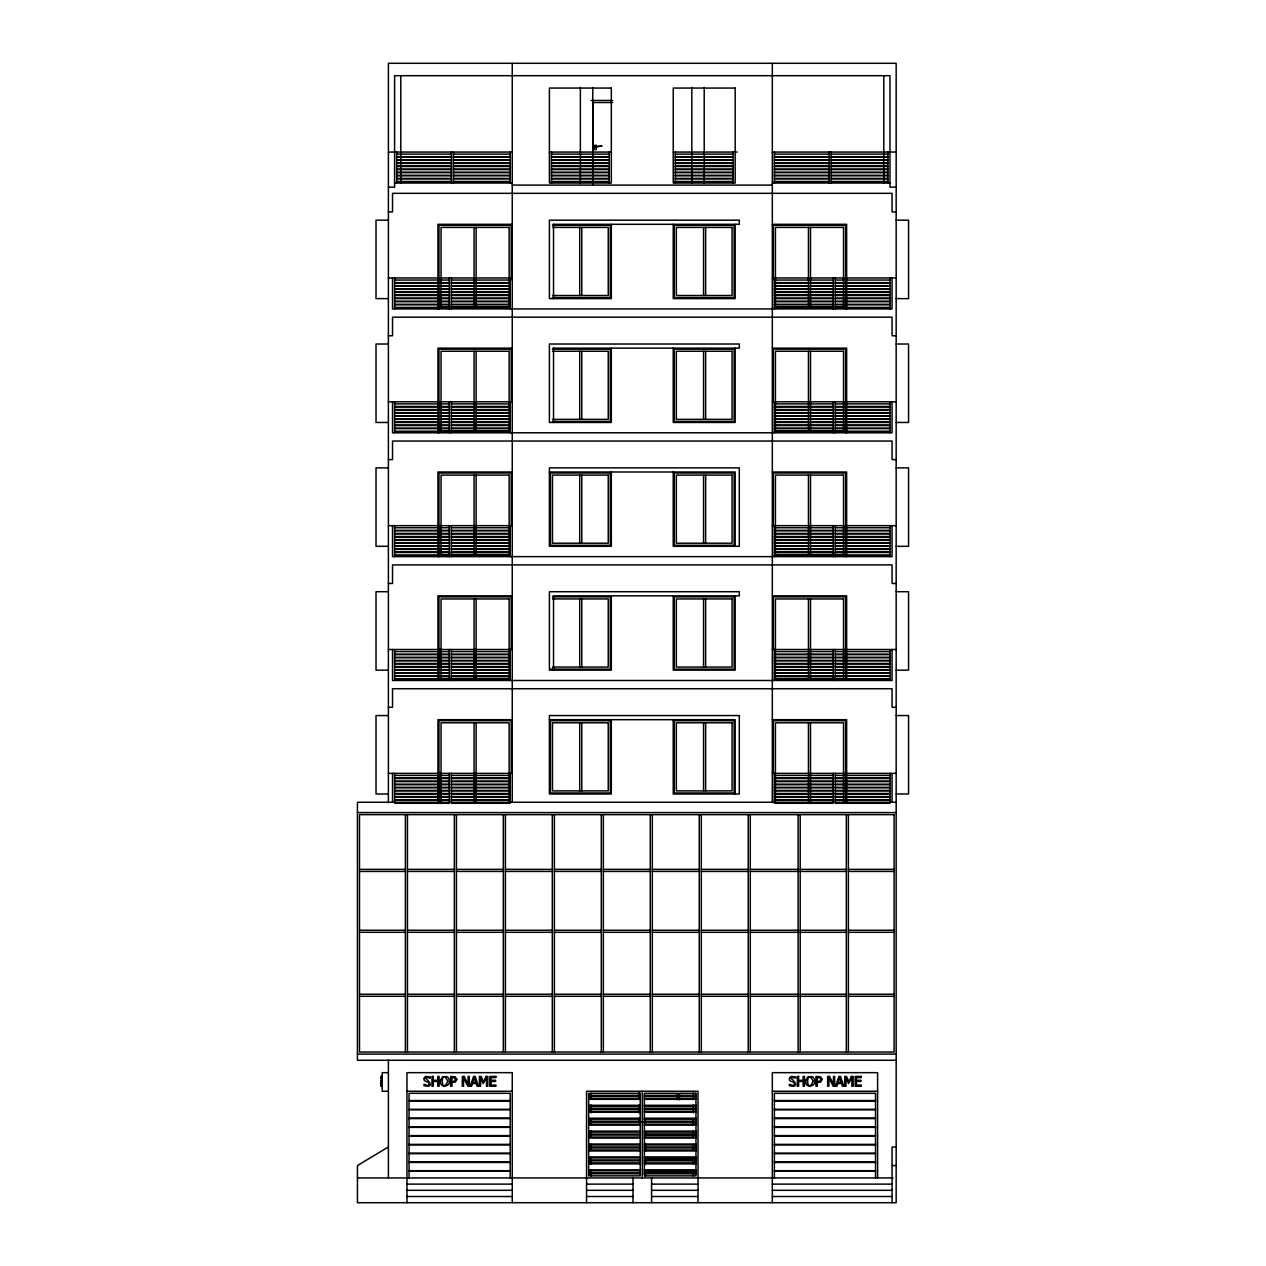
<?xml version="1.0" encoding="UTF-8"?>
<svg xmlns="http://www.w3.org/2000/svg" width="1266" height="1266" viewBox="0 0 1266 1266"><rect width="100%" height="100%" fill="white"/><g stroke="black" fill="none" stroke-linecap="round" stroke-linejoin="round"><path stroke-width="1.5" d="M388.393 1146.964L357.439 1165.543L357.439 1202.7L896.17 1202.7L896.17 63.3L388.393 63.3L388.393 802.771M591.206 100.457L612.491 100.457M612.428 102.514L593.263 102.514L593.263 185.184M388.393 152.062L512.255 152.062M549.222 152.062L611.32 152.062M673.243 152.062L737.113 152.062M772.323 152.062L896.17 152.062M396.654 154.12L451.361 154.12M453.418 154.12L510.182 154.12M551.47 154.12L609.263 154.12M675.316 154.12L733.109 154.12M774.396 154.12L829.088 154.12M831.161 154.12L887.925 154.12M396.654 156.699L451.361 156.699M453.418 156.699L510.182 156.699M551.47 156.699L609.263 156.699M675.316 156.699L733.109 156.699M774.396 156.699L829.088 156.699M831.161 156.699L887.925 156.699M396.654 157.221L451.361 157.221M453.418 157.221L510.182 157.221M551.47 157.221L609.263 157.221M675.316 157.221L733.109 157.221M774.396 157.221L829.088 157.221M831.161 157.221L887.925 157.221M396.654 159.801L451.361 159.801M453.418 159.801L510.182 159.801M551.47 159.801L609.263 159.801M675.316 159.801L733.109 159.801M774.396 159.801L829.088 159.801M831.161 159.801L887.925 159.801M396.654 160.307L451.361 160.307M453.418 160.307L510.182 160.307M551.47 160.307L609.263 160.307M675.316 160.307L733.109 160.307M774.396 160.307L829.088 160.307M831.161 160.307L887.925 160.307M396.654 162.887L451.361 162.887M453.418 162.887L510.182 162.887M551.47 162.887L609.263 162.887M675.316 162.887L733.109 162.887M774.396 162.887L829.088 162.887M831.161 162.887L887.925 162.887M396.654 163.409L451.361 163.409M453.418 163.409L510.182 163.409M551.47 163.409L609.263 163.409M675.316 163.409L733.109 163.409M774.396 163.409L829.088 163.409M831.161 163.409L887.925 163.409M396.654 165.988L451.361 165.988M453.418 165.988L510.182 165.988M551.47 165.988L609.263 165.988M675.316 165.988L733.109 165.988M774.396 165.988L829.088 165.988M831.161 165.988L887.925 165.988M396.654 166.511L451.361 166.511M453.418 166.511L510.182 166.511M551.47 166.511L609.263 166.511M675.316 166.511L733.109 166.511M774.396 166.511L829.088 166.511M831.161 166.511L887.925 166.511M396.654 169.09L451.361 169.09M453.418 169.09L510.182 169.09M551.47 169.09L609.263 169.09M675.316 169.09L733.109 169.09M774.396 169.09L829.088 169.09M831.161 169.09L887.925 169.09M396.654 169.597L451.361 169.597M453.418 169.597L510.182 169.597M551.47 169.597L609.263 169.597M675.316 169.597L733.109 169.597M774.396 169.597L829.088 169.597M831.161 169.597L887.925 169.597M396.654 172.176L451.361 172.176M453.418 172.176L510.182 172.176M551.47 172.176L609.263 172.176M675.316 172.176L733.109 172.176M774.396 172.176L829.088 172.176M831.161 172.176L887.925 172.176M396.654 172.698L451.361 172.698M453.418 172.698L510.182 172.698M551.47 172.698L609.263 172.698M675.316 172.698L733.109 172.698M774.396 172.698L829.088 172.698M831.161 172.698L887.925 172.698M396.654 175.278L451.361 175.278M453.418 175.278L510.182 175.278M551.47 175.278L609.263 175.278M675.316 175.278L733.109 175.278M774.396 175.278L829.088 175.278M831.161 175.278L887.925 175.278M396.654 175.8L451.361 175.8M453.418 175.8L510.182 175.8M551.47 175.8L609.263 175.8M675.316 175.8L733.109 175.8M774.396 175.8L829.088 175.8M831.161 175.8L887.925 175.8M396.654 178.379L451.361 178.379M453.418 178.379L510.182 178.379M551.47 178.379L609.263 178.379M675.316 178.379L733.109 178.379M774.396 178.379L829.088 178.379M831.161 178.379L887.925 178.379M396.654 178.886L451.361 178.886M453.418 178.886L510.182 178.886M551.47 178.886L609.263 178.886M675.316 178.886L733.109 178.886M774.396 178.886L829.088 178.886M831.161 178.886L887.925 178.886M396.654 181.465L451.361 181.465M453.418 181.465L510.182 181.465M551.47 181.465L609.263 181.465M675.316 181.465L733.109 181.465M774.396 181.465L829.088 181.465M831.161 181.465L887.925 181.465M396.654 181.988L451.361 181.988M453.418 181.988L510.182 181.988M551.47 181.988L609.263 181.988M675.316 181.988L733.109 181.988M774.396 181.988L829.088 181.988M831.161 181.988L887.925 181.988M394.596 183.016L512.255 183.016M772.323 183.016L889.982 183.016M512.255 185.089L772.323 185.089M388.393 187.146L394.596 187.146L394.596 75.691L889.982 75.691L889.982 187.146L896.17 187.146M388.393 211.913L392.523 211.913L392.523 193.334L892.055 193.334L892.055 211.913L896.17 211.913M388.393 220.173L376.018 220.173L376.018 298.618L388.393 298.618M896.17 220.173L908.561 220.173L908.561 298.618L896.17 298.618M512.255 224.304L437.941 224.304L437.941 308.936M553.274 224.304L739.297 224.304L739.297 220.173L549.397 220.173L549.397 298.618L611.32 298.618L611.32 224.304M772.323 224.304L846.638 224.304L846.638 308.936M552.372 225.332L610.291 225.332L610.291 297.573L552.372 297.573M552.498 227.405L608.234 227.405L608.234 295.516L552.498 295.516M388.393 277.966L512.255 277.966M772.323 277.966L896.17 277.966M394.596 280.039L449.288 280.039M451.361 280.039L510.182 280.039M774.396 280.039L833.218 280.039M835.291 280.039L889.982 280.039M394.596 282.619L449.288 282.619M451.361 282.619L510.182 282.619M774.396 282.619L833.218 282.619M835.291 282.619L889.982 282.619M394.596 283.125L449.288 283.125M451.361 283.125L510.182 283.125M774.396 283.125L833.218 283.125M835.291 283.125L889.982 283.125M394.596 285.705L449.288 285.705M451.361 285.705L510.182 285.705M774.396 285.705L833.218 285.705M835.291 285.705L889.982 285.705M394.596 286.227L449.288 286.227M451.361 286.227L510.182 286.227M774.396 286.227L833.218 286.227M835.291 286.227L889.982 286.227M394.596 288.806L449.288 288.806M451.361 288.806L510.182 288.806M774.396 288.806L833.218 288.806M835.291 288.806L889.982 288.806M394.596 289.328L449.288 289.328M451.361 289.328L510.182 289.328M774.396 289.328L833.218 289.328M835.291 289.328L889.982 289.328M394.596 291.908L449.288 291.908M451.361 291.908L510.182 291.908M774.396 291.908L833.218 291.908M835.291 291.908L889.982 291.908M394.596 292.414L449.288 292.414M451.361 292.414L510.182 292.414M774.396 292.414L833.218 292.414M835.291 292.414L889.982 292.414M394.596 294.994L449.288 294.994M451.361 294.994L510.182 294.994M774.396 294.994L833.218 294.994M835.291 294.994L889.982 294.994M394.596 295.516L449.288 295.516M451.361 295.516L510.182 295.516M774.396 295.516L833.218 295.516M835.291 295.516L889.982 295.516M394.596 298.096L449.288 298.096M451.361 298.096L510.182 298.096M774.396 298.096L833.218 298.096M835.291 298.096L889.982 298.096M394.596 298.618L449.288 298.618M451.361 298.618L510.182 298.618M774.396 298.618L833.218 298.618M835.291 298.618L889.982 298.618M394.596 301.197L449.288 301.197M451.361 301.197L510.182 301.197M774.396 301.197L833.218 301.197M835.291 301.197L889.982 301.197M394.596 301.704L449.288 301.704M451.361 301.704L510.182 301.704M774.396 301.704L833.218 301.704M835.291 301.704L889.982 301.704M394.596 304.283L449.288 304.283M451.361 304.283L510.182 304.283M774.396 304.283L833.218 304.283M835.291 304.283L889.982 304.283M394.596 304.805L449.288 304.805M451.361 304.805L510.182 304.805M774.396 304.805L833.218 304.805M835.291 304.805L889.982 304.805M394.596 307.385L449.288 307.385M451.361 307.385L510.182 307.385M774.396 307.385L833.218 307.385M835.291 307.385L889.982 307.385M394.596 307.907L449.288 307.907M451.361 307.907L510.182 307.907M774.396 307.907L833.218 307.907M835.291 307.907L889.982 307.907M388.393 335.759L392.523 335.759L392.523 317.18L892.055 317.18L892.055 335.759L896.17 335.759M388.393 344.02L376.018 344.02L376.018 422.464L388.393 422.464M896.17 344.02L908.561 344.02L908.561 422.464L896.17 422.464M512.255 348.15L437.941 348.15L437.941 432.782M553.274 348.15L739.297 348.15L739.297 344.02L549.397 344.02L549.397 422.464L611.32 422.464L611.32 348.15M772.323 348.15L846.638 348.15L846.638 432.782M552.372 349.179L610.291 349.179L610.291 421.42L552.372 421.42M552.498 351.252L608.234 351.252L608.234 419.363L552.498 419.363M388.393 401.813L512.255 401.813M772.323 401.813L896.17 401.813M394.596 403.886L449.288 403.886M451.361 403.886L510.182 403.886M774.396 403.886L833.218 403.886M835.291 403.886L889.982 403.886M394.596 406.465L449.288 406.465M451.361 406.465L510.182 406.465M774.396 406.465L833.218 406.465M835.291 406.465L889.982 406.465M394.596 406.972L449.288 406.972M451.361 406.972L510.182 406.972M774.396 406.972L833.218 406.972M835.291 406.972L889.982 406.972M394.596 409.551L449.288 409.551M451.361 409.551L510.182 409.551M774.396 409.551L833.218 409.551M835.291 409.551L889.982 409.551M394.596 410.073L449.288 410.073M451.361 410.073L510.182 410.073M774.396 410.073L833.218 410.073M835.291 410.073L889.982 410.073M394.596 412.653L449.288 412.653M451.361 412.653L510.182 412.653M774.396 412.653L833.218 412.653M835.291 412.653L889.982 412.653M394.596 413.175L449.288 413.175M451.361 413.175L510.182 413.175M774.396 413.175L833.218 413.175M835.291 413.175L889.982 413.175M394.596 415.754L449.288 415.754M451.361 415.754L510.182 415.754M774.396 415.754L833.218 415.754M835.291 415.754L889.982 415.754M394.596 416.261L449.288 416.261M451.361 416.261L510.182 416.261M774.396 416.261L833.218 416.261M835.291 416.261L889.982 416.261M394.596 418.84L449.288 418.84M451.361 418.84L510.182 418.84M774.396 418.84L833.218 418.84M835.291 418.84L889.982 418.84M394.596 419.363L449.288 419.363M451.361 419.363L510.182 419.363M774.396 419.363L833.218 419.363M835.291 419.363L889.982 419.363M394.596 421.942L449.288 421.942M451.361 421.942L510.182 421.942M774.396 421.942L833.218 421.942M835.291 421.942L889.982 421.942M394.596 422.464L449.288 422.464M451.361 422.464L510.182 422.464M774.396 422.464L833.218 422.464M835.291 422.464L889.982 422.464M394.596 425.044L449.288 425.044M451.361 425.044L510.182 425.044M774.396 425.044L833.218 425.044M835.291 425.044L889.982 425.044M394.596 425.55L449.288 425.55M451.361 425.55L510.182 425.55M774.396 425.55L833.218 425.55M835.291 425.55L889.982 425.55M394.596 428.13L449.288 428.13M451.361 428.13L510.182 428.13M774.396 428.13L833.218 428.13M835.291 428.13L889.982 428.13M394.596 428.652L449.288 428.652M451.361 428.652L510.182 428.652M774.396 428.652L833.218 428.652M835.291 428.652L889.982 428.652M394.596 431.231L449.288 431.231M451.361 431.231L510.182 431.231M774.396 431.231L833.218 431.231M835.291 431.231L889.982 431.231M394.596 431.753L449.288 431.753M451.361 431.753L510.182 431.753M774.396 431.753L833.218 431.753M835.291 431.753L889.982 431.753M388.393 459.605L392.523 459.605L392.523 441.043L892.055 441.043L892.055 459.605L896.17 459.605M388.393 467.866L376.018 467.866L376.018 546.311L388.393 546.311M896.17 467.866L908.561 467.866L908.561 546.311L896.17 546.311M512.255 471.996L437.941 471.996L437.941 556.629M549.397 471.996L735.182 471.996L735.182 546.311M772.323 471.996L846.638 471.996L846.638 556.629M388.393 525.659L512.255 525.659M772.323 525.659L896.17 525.659M394.596 527.732L449.288 527.732M451.361 527.732L510.182 527.732M774.396 527.732L833.218 527.732M835.291 527.732L889.982 527.732M394.596 530.312L449.288 530.312M451.361 530.312L510.182 530.312M774.396 530.312L833.218 530.312M835.291 530.312L889.982 530.312M394.596 530.818L449.288 530.818M451.361 530.818L510.182 530.818M774.396 530.818L833.218 530.818M835.291 530.818L889.982 530.818M394.596 533.413L449.288 533.413M451.361 533.413L510.182 533.413M774.396 533.413L833.218 533.413M835.291 533.413L889.982 533.413M394.596 533.92L449.288 533.92M451.361 533.92L510.182 533.92M774.396 533.92L833.218 533.92M835.291 533.92L889.982 533.92M394.596 536.499L449.288 536.499M451.361 536.499L510.182 536.499M774.396 536.499L833.218 536.499M835.291 536.499L889.982 536.499M394.596 537.021L449.288 537.021M451.361 537.021L510.182 537.021M774.396 537.021L833.218 537.021M835.291 537.021L889.982 537.021M394.596 539.601L449.288 539.601M451.361 539.601L510.182 539.601M774.396 539.601L833.218 539.601M835.291 539.601L889.982 539.601M394.596 540.107L449.288 540.107M451.361 540.107L510.182 540.107M774.396 540.107L833.218 540.107M835.291 540.107L889.982 540.107M394.596 542.687L449.288 542.687M451.361 542.687L510.182 542.687M774.396 542.687L833.218 542.687M835.291 542.687L889.982 542.687M394.596 543.209L449.288 543.209M451.361 543.209L510.182 543.209M774.396 543.209L833.218 543.209M835.291 543.209L889.982 543.209M394.596 545.788L449.288 545.788M451.361 545.788L510.182 545.788M774.396 545.788L833.218 545.788M835.291 545.788L889.982 545.788M394.596 546.311L449.288 546.311M451.361 546.311L510.182 546.311M774.396 546.311L833.218 546.311M835.291 546.311L889.982 546.311M394.596 548.89L449.288 548.89M451.361 548.89L510.182 548.89M774.396 548.89L833.218 548.89M835.291 548.89L889.982 548.89M394.596 549.397L449.288 549.397M451.361 549.397L510.182 549.397M774.396 549.397L833.218 549.397M835.291 549.397L889.982 549.397M394.596 551.976L449.288 551.976M451.361 551.976L510.182 551.976M774.396 551.976L833.218 551.976M835.291 551.976L889.982 551.976M394.596 552.498L449.288 552.498M451.361 552.498L510.182 552.498M774.396 552.498L833.218 552.498M835.291 552.498L889.982 552.498M394.596 555.078L449.288 555.078M451.361 555.078L510.182 555.078M774.396 555.078L833.218 555.078M835.291 555.078L889.982 555.078M394.596 555.6L449.288 555.6M451.361 555.6L510.182 555.6M774.396 555.6L833.218 555.6M835.291 555.6L889.982 555.6M388.393 583.468L392.523 583.468L392.523 564.889L892.055 564.889L892.055 583.468L896.17 583.468M388.393 591.713L376.018 591.713L376.018 670.157L388.393 670.157M896.17 591.713L908.561 591.713L908.561 670.157L896.17 670.157M512.255 595.843L437.941 595.843L437.941 678.513M553.274 595.843L739.297 595.843L739.297 591.713L549.397 591.713L549.397 670.157L611.32 670.157L611.32 595.843M772.323 595.843L846.638 595.843L846.638 678.513M552.372 596.872L610.291 596.872L610.291 669.128L550.441 669.128M552.498 598.945L608.234 598.945L608.234 667.055L552.498 667.055M388.393 649.505L512.255 649.505M772.323 649.505L896.17 649.505M394.596 651.579L449.288 651.579M451.361 651.579L510.182 651.579M774.396 651.579L833.218 651.579M835.291 651.579L889.982 651.579M394.596 654.158L449.288 654.158M451.361 654.158L510.182 654.158M774.396 654.158L833.218 654.158M835.291 654.158L889.982 654.158M394.596 654.68L449.288 654.68M451.361 654.68L510.182 654.68M774.396 654.68L833.218 654.68M835.291 654.68L889.982 654.68M394.596 657.26L449.288 657.26M451.361 657.26L510.182 657.26M774.396 657.26L833.218 657.26M835.291 657.26L889.982 657.26M394.596 657.766L449.288 657.766M451.361 657.766L510.182 657.766M774.396 657.766L833.218 657.766M835.291 657.766L889.982 657.766M394.596 660.346L449.288 660.346M451.361 660.346L510.182 660.346M774.396 660.346L833.218 660.346M835.291 660.346L889.982 660.346M394.596 660.868L449.288 660.868M451.361 660.868L510.182 660.868M774.396 660.868L833.218 660.868M835.291 660.868L889.982 660.868M394.596 663.447L449.288 663.447M451.361 663.447L510.182 663.447M774.396 663.447L833.218 663.447M835.291 663.447L889.982 663.447M394.596 663.97L449.288 663.97M451.361 663.97L510.182 663.97M774.396 663.97L833.218 663.97M835.291 663.97L889.982 663.97M394.596 666.549L449.288 666.549M451.361 666.549L510.182 666.549M774.396 666.549L833.218 666.549M835.291 666.549L889.982 666.549M394.596 667.055L449.288 667.055M451.361 667.055L510.182 667.055M774.396 667.055L833.218 667.055M835.291 667.055L889.982 667.055M394.596 669.635L449.288 669.635M451.361 669.635L510.182 669.635M774.396 669.635L833.218 669.635M835.291 669.635L889.982 669.635M394.596 670.157L449.288 670.157M451.361 670.157L510.182 670.157M774.396 670.157L833.218 670.157M835.291 670.157L889.982 670.157M394.596 672.737L449.288 672.737M451.361 672.737L510.182 672.737M774.396 672.737L833.218 672.737M835.291 672.737L889.982 672.737M394.596 673.243L449.288 673.243M451.361 673.243L510.182 673.243M774.396 673.243L833.218 673.243M835.291 673.243L889.982 673.243M394.596 675.838L449.288 675.838M451.361 675.838L510.182 675.838M774.396 675.838L833.218 675.838M835.291 675.838L889.982 675.838M394.596 676.345L449.288 676.345M451.361 676.345L510.182 676.345M774.396 676.345L833.218 676.345M835.291 676.345L889.982 676.345M394.596 678.924L449.288 678.924M451.361 678.924L510.182 678.924M774.396 678.924L833.218 678.924M835.291 678.924L889.982 678.924M394.596 679.446L449.288 679.446M451.361 679.446L510.182 679.446M774.396 679.446L833.218 679.446M835.291 679.446L889.982 679.446M388.393 707.314L392.523 707.314L392.523 688.736L892.055 688.736L892.055 707.314L896.17 707.314M388.393 715.559L376.018 715.559L376.018 794.004L388.393 794.004M896.17 715.559L908.561 715.559L908.561 794.004L896.17 794.004M512.255 719.689L437.941 719.689L437.941 802.359M549.397 719.689L735.182 719.689L735.182 794.004M772.323 719.689L846.638 719.689L846.638 802.359M388.393 773.368L512.255 773.368M772.323 773.368L896.17 773.368M394.596 775.425L449.288 775.425M451.361 775.425L510.182 775.425M774.396 775.425L833.218 775.425M835.291 775.425L889.982 775.425M394.596 778.004L449.288 778.004M451.361 778.004L510.182 778.004M774.396 778.004L833.218 778.004M835.291 778.004L889.982 778.004M394.596 778.527L449.288 778.527M451.361 778.527L510.182 778.527M774.396 778.527L833.218 778.527M835.291 778.527L889.982 778.527M394.596 781.106L449.288 781.106M451.361 781.106L510.182 781.106M774.396 781.106L833.218 781.106M835.291 781.106L889.982 781.106M394.596 781.613L449.288 781.613M451.361 781.613L510.182 781.613M774.396 781.613L833.218 781.613M835.291 781.613L889.982 781.613M394.596 784.192L449.288 784.192M451.361 784.192L510.182 784.192M774.396 784.192L833.218 784.192M835.291 784.192L889.982 784.192M394.596 784.714L449.288 784.714M451.361 784.714L510.182 784.714M774.396 784.714L833.218 784.714M835.291 784.714L889.982 784.714M394.596 787.294L449.288 787.294M451.361 787.294L510.182 787.294M774.396 787.294L833.218 787.294M835.291 787.294L889.982 787.294M394.596 787.816L449.288 787.816M451.361 787.816L510.182 787.816M774.396 787.816L833.218 787.816M835.291 787.816L889.982 787.816M394.596 790.395L449.288 790.395M451.361 790.395L510.182 790.395M774.396 790.395L833.218 790.395M835.291 790.395L889.982 790.395M394.596 790.902L449.288 790.902M451.361 790.902L510.182 790.902M774.396 790.902L833.218 790.902M835.291 790.902L889.982 790.902M394.596 793.481L449.288 793.481M451.361 793.481L510.182 793.481M774.396 793.481L833.218 793.481M835.291 793.481L889.982 793.481M394.596 794.004L449.288 794.004M451.361 794.004L510.182 794.004M774.396 794.004L833.218 794.004M835.291 794.004L889.982 794.004M394.596 796.583L449.288 796.583M451.361 796.583L510.182 796.583M774.396 796.583L833.218 796.583M835.291 796.583L889.982 796.583M394.596 797.105L449.288 797.105M451.361 797.105L510.182 797.105M774.396 797.105L833.218 797.105M835.291 797.105L889.982 797.105M394.596 799.685L449.288 799.685M451.361 799.685L510.182 799.685M774.396 799.685L833.218 799.685M835.291 799.685L889.982 799.685M394.596 800.191L449.288 800.191M451.361 800.191L510.182 800.191M774.396 800.191L833.218 800.191M835.291 800.191L889.982 800.191M896.17 802.264L357.439 802.264L357.439 1060.275L896.17 1060.275M357.439 812.582L896.17 812.582M359.497 869.362L405.389 869.362M407.446 869.362L454.352 869.362M456.425 869.362L503.33 869.362M505.403 869.362L552.308 869.362M554.381 869.362L601.287 869.362M603.344 869.362L650.265 869.362M652.322 869.362L699.243 869.362M701.301 869.362L748.222 869.362M750.279 869.362L798.134 869.362M800.191 869.362L846.321 869.362M848.378 869.362L894.112 869.362M359.497 871.435L405.389 871.435M407.446 871.435L454.352 871.435M456.425 871.435L503.33 871.435M505.403 871.435L552.308 871.435M554.381 871.435L601.287 871.435M603.344 871.435L650.265 871.435M652.322 871.435L699.243 871.435M701.301 871.435L748.222 871.435M750.279 871.435L798.134 871.435M800.191 871.435L846.321 871.435M848.378 871.435L894.112 871.435M359.497 930.241L405.389 930.241M407.446 930.241L454.352 930.241M456.425 930.241L503.33 930.241M505.403 930.241L552.308 930.241M554.381 930.241L601.287 930.241M603.344 930.241L650.265 930.241M652.322 930.241L699.243 930.241M701.301 930.241L748.222 930.241M750.279 930.241L798.134 930.241M800.191 930.241L846.321 930.241M848.378 930.241L894.112 930.241M359.497 932.298L405.389 932.298M407.446 932.298L454.352 932.298M456.425 932.298L503.33 932.298M505.403 932.298L552.308 932.298M554.381 932.298L601.287 932.298M603.344 932.298L650.265 932.298M652.322 932.298L699.243 932.298M701.301 932.298L748.222 932.298M750.279 932.298L798.134 932.298M800.191 932.298L846.321 932.298M848.378 932.298L894.112 932.298M359.497 994.221L405.389 994.221M407.446 994.221L454.352 994.221M456.425 994.221L503.33 994.221M505.403 994.221L552.308 994.221M554.381 994.221L601.287 994.221M603.344 994.221L650.265 994.221M652.322 994.221L699.243 994.221M701.301 994.221L748.222 994.221M750.279 994.221L798.134 994.221M800.191 994.221L846.321 994.221M848.378 994.221L894.112 994.221M359.497 996.295L405.389 996.295M407.446 996.295L454.352 996.295M456.425 996.295L503.33 996.295M505.403 996.295L552.308 996.295M554.381 996.295L601.287 996.295M603.344 996.295L650.265 996.295M652.322 996.295L699.243 996.295M701.301 996.295L748.222 996.295M750.279 996.295L798.134 996.295M800.191 996.295L846.321 996.295M848.378 996.295L894.112 996.295M357.439 1054.087L896.17 1054.087M388.393 1072.666L382.205 1072.666L382.205 1091.245L388.393 1091.245M381.177 1076.432L382.205 1076.432M381.177 1076.891L382.205 1076.891M381.177 1077.556L382.205 1077.603M381.177 1077.793L382.205 1077.793M381.177 1078.458L382.205 1078.458M381.177 1080.278L382.205 1080.278M381.177 1081.892L382.205 1081.892M381.177 1082.398L382.205 1082.398M381.177 1082.588L382.205 1082.588M381.177 1083.506L382.205 1083.554M381.177 1084.028L382.205 1084.028M381.177 1084.202L382.205 1084.202M381.177 1085.089L382.205 1085.089M381.177 1085.658L382.205 1085.658M381.177 1086.244L382.205 1086.244M406.972 1091.245L512.255 1091.245M772.323 1091.245L877.607 1091.245M588.627 1095.359L640.232 1095.359M644.347 1095.359L695.952 1095.359M588.627 1096.356L640.232 1096.356M644.347 1096.356L695.952 1096.356M588.627 1098.35L640.232 1098.35M644.347 1098.35L695.952 1098.35M588.627 1099.331L640.232 1099.331M644.347 1099.331L695.952 1099.331M409.045 1100.518L510.182 1100.518M774.396 1100.518L875.534 1100.518M409.045 1101.04L510.182 1101.04M774.396 1101.04L875.534 1101.04M588.627 1105.297L640.232 1105.297M644.347 1105.297L695.952 1105.297M588.627 1106.294L640.232 1106.294M644.347 1106.294L695.952 1106.294M588.627 1108.272L640.232 1108.272M644.347 1108.272L695.952 1108.272M409.045 1109.301L510.182 1109.301M588.627 1109.269L640.232 1109.269M644.347 1109.269L695.952 1109.269M774.396 1109.301L875.534 1109.301M409.045 1109.807L510.182 1109.807M774.396 1109.807L875.534 1109.807M588.627 1111.247L640.232 1111.247M644.347 1111.247L695.952 1111.247M588.627 1112.244L640.232 1112.244M644.347 1112.244L695.952 1112.244M409.045 1118.068L510.182 1118.068M774.396 1118.068L875.534 1118.068M588.627 1118.195L640.232 1118.195M644.347 1118.195L695.952 1118.195M409.045 1118.59L510.182 1118.59M774.396 1118.59L875.534 1118.59M588.627 1119.191L640.232 1119.191M644.347 1119.191L695.952 1119.191M588.627 1121.185L640.232 1121.185M644.347 1121.185L695.952 1121.185M588.627 1122.167L695.952 1122.167M588.627 1124.161L640.232 1124.161M644.347 1124.161L695.952 1124.161M588.627 1125.158L640.232 1125.158M644.347 1125.158L695.952 1125.158M409.045 1126.851L510.182 1126.851M774.396 1126.851L875.534 1126.851M409.045 1127.357L510.182 1127.357M774.396 1127.357L875.534 1127.357M588.627 1131.108L640.232 1131.108M644.347 1131.108L695.952 1131.108M588.627 1132.105L640.232 1132.105M644.347 1132.105L695.952 1132.105M588.627 1134.083L640.232 1134.083M644.347 1134.083L695.952 1134.083M645.391 1134.589L694.116 1134.589M588.627 1135.08L640.232 1135.08M644.347 1135.08L695.952 1135.08M409.045 1135.618L510.182 1135.618M774.396 1135.618L875.534 1135.618M409.045 1136.124L510.182 1136.124M774.396 1136.124L875.534 1136.124M588.627 1137.074L640.232 1137.074M644.347 1137.074L695.952 1137.074M588.627 1138.055L640.232 1138.055M644.347 1138.055L695.952 1138.055M588.627 1144.021L640.232 1144.021M644.347 1144.021L695.952 1144.021M409.045 1144.385L510.182 1144.385M774.396 1144.385L875.534 1144.385M409.045 1144.907L510.182 1144.907M588.627 1145.002L640.232 1145.002M644.347 1145.002L695.952 1145.002M774.396 1144.907L875.534 1144.907M588.627 1146.996L640.232 1146.996M644.347 1146.996L695.952 1146.996M896.17 1146.964L892.055 1146.964L892.055 1202.7M588.627 1147.993L640.232 1147.993M644.347 1147.993L695.952 1147.993M588.627 1149.971L640.232 1149.971M644.347 1149.971L695.952 1149.971M588.627 1150.968L640.232 1150.968M644.347 1150.968L695.952 1150.968M409.045 1153.168L510.182 1153.168M774.396 1153.168L875.534 1153.168M409.045 1153.674L510.182 1153.674M774.396 1153.674L875.534 1153.674M588.627 1156.918L640.232 1156.918M644.347 1156.918L695.952 1156.918M588.627 1157.915L640.232 1157.915M644.347 1157.915L695.952 1157.915M645.391 1159.355L694.116 1159.355M588.627 1159.909L640.232 1159.909M644.347 1159.909L695.952 1159.909M588.627 1160.89L640.232 1160.89M644.347 1160.89L695.952 1160.89M409.045 1161.935L510.182 1161.935M774.396 1161.935L875.534 1161.935M409.045 1162.457L510.182 1162.457M774.396 1162.457L875.534 1162.457M588.627 1162.884L640.232 1162.884M644.347 1162.884L695.952 1162.884M588.627 1163.881L640.232 1163.881M644.347 1163.881L695.952 1163.881M892.055 1165.543L896.17 1165.543M588.627 1169.831L640.232 1169.831M644.347 1169.831L695.952 1169.831M409.045 1170.702L510.182 1170.702M588.627 1170.828L640.232 1170.828M644.347 1170.828L695.952 1170.828M774.396 1170.702L875.534 1170.702M409.045 1171.224L510.182 1171.224M774.396 1171.224L875.534 1171.224M645.391 1171.73L694.116 1171.73M588.627 1172.807L640.232 1172.807M644.347 1172.807L695.952 1172.807M588.627 1173.804L640.232 1173.804M644.347 1173.804L695.952 1173.804M357.439 1177.934L893.084 1177.934M406.972 1184.121L512.255 1184.121M586.554 1184.121L633 1184.121M651.579 1184.121L698.025 1184.121M772.323 1184.121L892.055 1184.121M406.972 1190.309L512.255 1190.309M586.554 1190.309L633 1190.309M651.579 1190.309L698.025 1190.309M772.323 1190.309L892.055 1190.309M406.972 1196.512L512.255 1196.512M586.554 1196.512L633 1196.512M651.579 1196.512L698.025 1196.512M772.323 1196.512L892.055 1196.512M892.055 277.966L892.055 308.936L392.523 308.936L392.523 277.966M892.055 401.813L892.055 432.782L392.523 432.782L392.523 401.813M892.055 525.659L892.055 556.629L392.523 556.629L392.523 525.659M892.055 649.505L892.055 680.475L392.523 680.475L392.523 649.505M892.055 773.368L892.055 802.391M889.982 277.966L889.982 308.936M889.982 401.813L889.982 432.782M889.982 525.659L889.982 556.629M889.982 649.505L889.982 680.475M889.982 773.368L889.982 802.391M889.982 803.293L835.291 803.293M887.925 152.062L887.925 183.016M883.795 75.691L883.795 183.238M877.607 1177.934L877.607 1072.666L772.323 1072.666L772.323 1202.7M875.534 1177.934L875.534 1093.302L774.396 1093.302L774.396 1177.934M848.378 814.639L848.378 1052.014M846.321 814.639L846.321 1052.014M845.609 308.936L845.609 225.332L773.368 225.332L773.368 279.77M845.609 432.782L845.609 349.179L773.368 349.179L773.368 401.67M845.609 556.629L845.609 473.025L773.368 473.025L773.368 525.517M845.609 678.529L845.609 596.872L773.368 596.872L773.368 649.363M845.609 802.375L845.609 720.718L773.368 720.718L773.368 773.21M843.536 802.264L843.536 722.791L775.425 722.791L775.425 802.264M835.291 277.966L835.291 308.936M835.291 401.813L835.291 432.782M835.291 525.659L835.291 556.629M835.291 649.505L835.291 680.475M835.291 773.368L835.291 802.391M833.218 277.966L833.218 308.936M833.218 401.813L833.218 432.782M833.218 525.659L833.218 556.629M833.218 649.505L833.218 680.475M833.218 773.368L833.218 802.391M833.218 803.293L774.396 803.293M831.161 152.062L831.161 183.016M829.088 152.062L829.088 183.016M810.509 227.405L810.509 306.863M810.509 351.252L810.509 430.709M810.509 475.098L810.509 554.555M810.509 598.945L810.509 678.418M810.509 722.791L810.509 802.264M808.452 227.405L808.452 306.863M808.452 351.252L808.452 430.709M808.452 475.098L808.452 554.555M808.452 598.945L808.452 678.418M808.452 722.791L808.452 802.264M800.191 814.639L800.191 1052.014M798.134 814.639L798.134 1052.014M774.396 152.062L774.396 183.016M774.396 277.966L774.396 308.936M774.396 401.813L774.396 432.782M774.396 525.659L774.396 556.629M774.396 649.505L774.396 680.475M774.396 773.368L774.396 802.391M772.323 63.3L772.323 802.454M750.279 814.639L750.279 1052.014M748.222 814.639L748.222 1052.014M735.182 224.304L735.182 298.618L673.243 298.618L673.243 224.304M735.182 348.15L735.182 422.464L673.243 422.464L673.243 348.15M735.182 595.843L735.182 670.157L673.243 670.157L673.243 595.843M733.109 152.062L733.109 183.016M705.637 227.405L705.637 295.516M705.637 351.252L705.637 419.363M705.637 475.098L705.637 543.209M705.637 598.945L705.637 667.055M705.637 722.791L705.637 790.902M704.212 87.417L704.212 183.507M703.564 227.405L703.564 295.516M703.564 351.252L703.564 419.363M703.564 475.098L703.564 543.209M703.564 598.945L703.564 667.055M703.564 722.791L703.564 790.902M701.301 814.639L701.301 1052.014M699.243 814.639L699.243 1052.014M698.025 1202.7L698.025 1091.245L586.554 1091.245L586.554 1202.7M693.372 1093.207L693.372 1099.125M693.372 1105.028L693.372 1112.909M693.372 1118.828L693.372 1124.73M693.372 1130.649L693.372 1136.552M693.372 1144.432L693.372 1150.351M693.372 1158.232L693.372 1164.134M693.372 1170.053L693.372 1175.956M691.822 87.417L691.822 183.238M679.446 1093.887L679.446 1099.806M677.373 1093.808L677.373 1099.616M675.316 152.062L675.316 183.016M673.243 471.996L673.243 546.311L739.297 546.311L739.297 467.866L549.397 467.866L549.397 546.311L611.32 546.311L611.32 471.996M673.243 719.689L673.243 794.004L739.297 794.004L739.297 715.559L549.397 715.559L549.397 794.004L611.32 794.004L611.32 719.689M652.322 814.639L652.322 1052.014M651.579 1177.934L651.579 1202.7M650.265 814.639L650.265 1052.014M645.391 1119.097L645.391 1125.3M645.391 1131.487L645.391 1137.675M645.391 1143.34L645.391 1151.031M645.391 1158.707L645.391 1164.483M645.391 1170.243L645.391 1176.383M642.289 1091.245L642.289 1177.934M639.188 1092.78L639.188 1098.983M639.188 1105.171L639.188 1112.909M639.188 1118.321L639.188 1122.198M633 1177.934L633 1202.7M609.263 152.062L609.263 183.016M603.344 814.639L603.344 1052.014M601.287 814.639L601.287 1052.014M592.757 87.417L592.757 183.238M591.206 1093.207L591.206 1099.125M591.206 1105.028L591.206 1112.909M591.206 1118.828L591.206 1124.73M591.206 1130.649L591.206 1136.552M591.206 1144.432L591.206 1150.351M591.206 1158.232L591.206 1164.134M591.206 1170.053L591.206 1175.956M581.79 227.405L581.79 295.516M581.79 351.252L581.79 419.363M581.79 475.098L581.79 543.209M581.79 598.945L581.79 667.055M581.79 722.791L581.79 790.902M580.366 87.417L580.366 183.507M579.717 227.405L579.717 295.516M579.717 351.252L579.717 419.363M579.717 475.098L579.717 543.209M579.717 598.945L579.717 667.055M579.717 722.791L579.717 790.902M554.381 814.639L554.381 1052.014M553.527 224.304L553.527 298.618M553.527 348.15L553.527 422.464M553.527 595.843L553.527 670.157M552.308 814.639L552.308 1052.014M551.47 152.062L551.47 183.016M512.255 63.3L512.255 802.454M512.255 1202.7L512.255 1072.666L406.972 1072.666L406.972 1202.7M511.211 279.77L511.211 225.332L438.97 225.332L438.97 308.936M511.211 401.67L511.211 349.179L438.97 349.179L438.97 432.782M511.211 525.517L511.211 473.025L438.97 473.025L438.97 556.629M511.211 649.363L511.211 596.872L438.97 596.872L438.97 678.529M511.211 773.21L511.211 720.718L438.97 720.718L438.97 802.375M510.182 152.062L510.182 183.016M510.182 277.966L510.182 308.936M510.182 401.813L510.182 432.782M510.182 525.659L510.182 556.629M510.182 649.505L510.182 680.475M510.182 773.368L510.182 802.391M510.182 803.293L451.361 803.293M510.182 1177.934L510.182 1093.302L409.045 1093.302L409.045 1177.934M509.154 802.264L509.154 722.791L441.043 722.791L441.043 802.264M505.403 814.639L505.403 1052.014M503.33 814.639L503.33 1052.014M476.127 227.405L476.127 306.863M476.127 351.252L476.127 430.709M476.127 475.098L476.127 554.555M476.127 598.945L476.127 678.418M476.127 722.791L476.127 802.264M474.07 227.405L474.07 306.863M474.07 351.252L474.07 430.709M474.07 475.098L474.07 554.555M474.07 598.945L474.07 678.418M474.07 722.791L474.07 802.264M456.425 814.639L456.425 1052.014M454.352 814.639L454.352 1052.014M453.418 152.062L453.418 183.016M451.361 152.062L451.361 183.016M451.361 277.966L451.361 308.936M451.361 401.813L451.361 432.782M451.361 525.659L451.361 556.629M451.361 649.505L451.361 680.475M451.361 773.368L451.361 802.391M449.288 277.966L449.288 308.936M449.288 401.813L449.288 432.782M449.288 525.659L449.288 556.629M449.288 649.505L449.288 680.475M449.288 773.368L449.288 802.391M449.288 803.293L394.596 803.293M407.446 814.639L407.446 1052.014M405.389 814.639L405.389 1052.014M400.784 75.691L400.784 183.238M396.654 152.062L396.654 183.016M394.596 277.966L394.596 308.936M394.596 401.813L394.596 432.782M394.596 525.659L394.596 556.629M394.596 649.505L394.596 680.475M394.596 773.368L394.596 802.391M392.523 773.368L392.523 802.391M388.393 1059.974L388.393 1177.934M381.177 1076.227L381.177 1086.45M447.848 1081.354C440.441 1096.767 440.473 1065.877 447.848 1081.354M813.199 1081.354C805.793 1096.767 805.825 1065.877 813.199 1081.354M440.6 1080.183C438.574 1089.852 453.56 1086.45 448.528 1078.284A3.766 3.766 0 0 0 446.676 1076.575L442.34 1076.986L440.6 1080.183M805.951 1080.183C803.926 1089.852 818.912 1086.45 813.88 1078.284A3.766 3.766 0 0 0 812.028 1076.575L807.692 1076.986L805.951 1080.183M456.836 1079.392L455.428 1082.019L451.946 1082.588L451.946 1086.244L450.633 1086.244L450.633 1076.432L455.159 1076.765L456.836 1079.392M822.188 1079.392L820.779 1082.019L817.298 1082.588L817.298 1086.244L815.984 1086.244L815.984 1076.432L820.51 1076.765L822.188 1079.392M424.094 1078.49C422.907 1082.636 429.997 1080.737 429.142 1084.329C427.829 1087.526 423.05 1081.939 423.968 1085.658C434.475 1088.238 429.522 1081.069 425.534 1078.3C426.753 1075.309 431.152 1080.452 430.266 1076.891L426.025 1076.464A3.133 3.133 0 0 0 424.569 1077.493L424.094 1078.49M789.446 1078.49C788.259 1082.636 795.349 1080.737 794.494 1084.329C793.181 1087.526 788.401 1081.939 789.319 1085.658C799.827 1088.238 794.874 1081.069 790.886 1078.3C792.105 1075.309 796.504 1080.452 795.618 1076.891L791.377 1076.464A3.133 3.133 0 0 0 789.905 1077.493L789.446 1078.49M455.475 1079.423L454.557 1081.164L451.946 1081.48L451.946 1077.556L454.763 1077.936L455.475 1079.423M820.827 1079.423L819.909 1081.164L817.298 1081.48L817.298 1077.556L820.115 1077.936L820.827 1079.423M472.455 1083.506L471.569 1086.244L470.24 1086.244L473.547 1076.432L475.161 1076.432L478.469 1086.244L477.092 1086.244L476.206 1083.506L472.455 1083.506M837.807 1083.506L836.921 1086.244L835.592 1086.244L838.899 1076.432L840.513 1076.432L843.821 1086.244L842.444 1086.244L841.558 1083.506L837.807 1083.506M474.323 1077.762L472.819 1082.398L475.842 1082.398L474.323 1077.762M839.675 1077.762L838.171 1082.398L841.194 1082.398L839.675 1077.762M486.002 1076.432L483.628 1081.892L481.175 1076.432L479.403 1076.432L479.403 1086.244L480.621 1086.244L480.621 1077.793L483.153 1083.554L486.508 1077.793L486.508 1086.244L487.806 1086.244L487.806 1076.432L486.002 1076.432M851.353 1076.432L848.98 1081.892L846.527 1076.432L844.754 1076.432L844.754 1086.244L845.973 1086.244L845.973 1077.793L848.505 1083.554L851.86 1077.793L851.86 1086.244L853.157 1086.244L853.157 1076.432L851.353 1076.432M611.32 88.066L549.397 88.066L549.397 183.016L611.32 183.016L611.32 88.066M735.182 88.066L673.243 88.066L673.243 183.016L735.182 183.016L735.182 88.066M596.302 145.4L594.229 145.4L594.229 149.53L596.302 149.53L596.302 145.4M601.761 146.128L594.957 146.745L601.761 146.128M734.138 225.332L674.287 225.332L674.287 297.573L734.138 297.573L734.138 225.332M509.154 227.405L441.043 227.405L441.043 306.863L509.154 306.863L509.154 227.405M732.08 227.405L676.345 227.405L676.345 295.516L732.08 295.516L732.08 227.405M843.536 227.405L775.425 227.405L775.425 306.863L843.536 306.863L843.536 227.405M734.138 349.179L674.287 349.179L674.287 421.42L734.138 421.42L734.138 349.179M509.154 351.252L441.043 351.252L441.043 430.709L509.154 430.709L509.154 351.252M732.08 351.252L676.345 351.252L676.345 419.363L732.08 419.363L732.08 351.252M843.536 351.252L775.425 351.252L775.425 430.709L843.536 430.709L843.536 351.252M610.291 473.025L550.441 473.025L550.441 545.282L610.291 545.282L610.291 473.025M734.138 473.025L674.287 473.025L674.287 545.282L734.138 545.282L734.138 473.025M509.154 475.098L441.043 475.098L441.043 554.555L509.154 554.555L509.154 475.098M608.234 475.098L552.498 475.098L552.498 543.209L608.234 543.209L608.234 475.098M732.08 475.098L676.345 475.098L676.345 543.209L732.08 543.209L732.08 475.098M843.536 475.098L775.425 475.098L775.425 554.555L843.536 554.555L843.536 475.098M734.138 596.872L674.287 596.872L674.287 669.128L734.138 669.128L734.138 596.872M509.154 598.945L441.043 598.945L441.043 678.418L509.154 678.418L509.154 598.945M732.08 598.945L676.345 598.945L676.345 667.055L732.08 667.055L732.08 598.945M843.536 598.945L775.425 598.945L775.425 678.418L843.536 678.418L843.536 598.945M610.291 720.718L550.441 720.718L550.441 792.975L610.291 792.975L610.291 720.718M734.138 720.718L674.287 720.718L674.287 792.975L734.138 792.975L734.138 720.718M608.234 722.791L552.498 722.791L552.498 790.902L608.234 790.902L608.234 722.791M732.08 722.791L676.345 722.791L676.345 790.902L732.08 790.902L732.08 722.791M894.112 814.639L359.497 814.639L359.497 1052.014L894.112 1052.014L894.112 814.639M433.273 1076.432L431.975 1076.432L431.975 1086.244L433.273 1086.244L433.273 1081.449L437.799 1081.449L437.799 1086.244L439.096 1086.244L439.096 1076.432L437.799 1076.432L437.799 1080.278L433.273 1080.278L433.273 1076.432M464.147 1076.432L462.296 1076.432L462.296 1086.244L463.514 1086.244L463.514 1077.793L467.85 1086.244L469.322 1086.244L469.322 1076.432L468.103 1076.432L468.103 1084.202L464.147 1076.432M495.94 1076.432L489.8 1076.432L489.8 1086.244L495.94 1086.244L495.94 1085.089L491.097 1085.089L491.097 1081.449L495.607 1081.449L495.607 1080.278L491.097 1080.278L491.097 1077.603L495.94 1077.603L495.94 1076.432M798.624 1076.432L797.327 1076.432L797.327 1086.244L798.624 1086.244L798.624 1081.449L803.15 1081.449L803.15 1086.244L804.448 1086.244L804.448 1076.432L803.15 1076.432L803.15 1080.278L798.624 1080.278L798.624 1076.432M829.499 1076.432L827.648 1076.432L827.648 1086.244L828.866 1086.244L828.866 1077.793L833.202 1086.244L834.674 1086.244L834.674 1076.432L833.455 1076.432L833.455 1084.202L829.499 1076.432M861.291 1076.432L855.151 1076.432L855.151 1086.244L861.291 1086.244L861.291 1085.089L856.449 1085.089L856.449 1081.449L860.959 1081.449L860.959 1080.278L856.449 1080.278L856.449 1077.603L861.291 1077.603L861.291 1076.432M382.205 1081.449L381.177 1081.449L382.205 1081.48M640.232 1093.302L588.627 1093.302L588.627 1175.861L640.232 1175.861L640.232 1093.302M695.952 1093.302L644.347 1093.302L644.347 1175.861L695.952 1175.861L695.952 1093.302"/></g></svg>
